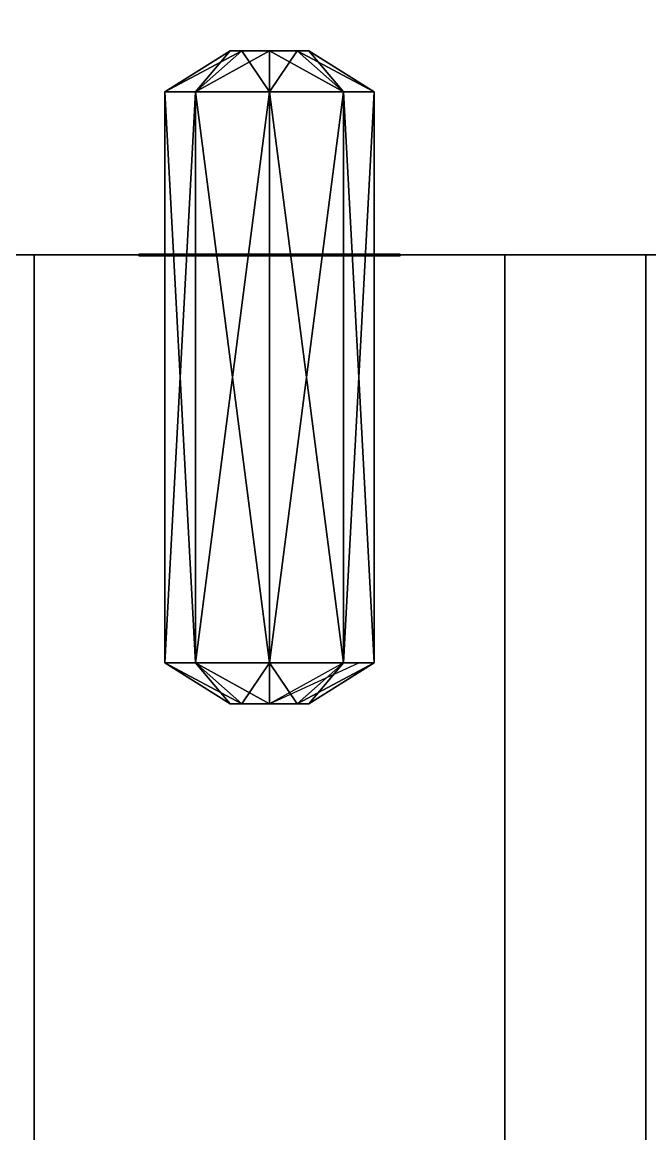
# Model space of a CAD drawing. Extents: x -150 to 2334, y -150 to 2984.
# Drawn here: x 2115.54 to 2139.55, y 724.8 to 767.37 of the extents above; entities that cross this region are included whole.
import ezdxf

# ---------------------------------------------------------------- set-up
doc = ezdxf.new("R2010")
doc.units = 0
for name, color, linetype in [('LAYER0', 7, 'CONTINUOUS'), ('LAYER243', 7, 'CONTINUOUS'), ('LAYER278', 7, 'CONTINUOUS'), ('LAYER304', 7, 'CONTINUOUS'), ('LAYER307', 7, 'CONTINUOUS'), ('LAYER308', 7, 'CONTINUOUS'), ('LAYER309', 7, 'CONTINUOUS'), ('LAYER31', 7, 'CONTINUOUS'), ('LAYER56', 7, 'CONTINUOUS'), ('LAYER6', 7, 'CONTINUOUS')]:
    doc.layers.add(name, color=color, linetype=linetype)

msp = doc.modelspace()

# ---------------------------------------------------------------- linework, layer by layer
at = {"layer": 'LAYER0', "invisible_edges": 1}
for points in [[(2334, 2984, -5), (-150, -150, -5), (-150, 2984, -5), (2334, 2984, -5)], [(-150, -150, -5), (2334, 2984, -5), (2334, -150, -5), (-150, -150, -5)], [(2334, -150), (-150, 2984), (-150, -150), (2334, -150)], [(-150, 2984), (2334, -150), (2334, 2984), (-150, 2984)]]:
    msp.add_3dface(points, dxfattribs=at)
at = {"layer": 'LAYER243', "invisible_edges": 1}
for points in [[(2164, 776.458), (1614, 758.458), (1614, 776.458), (2164, 776.458)], [(1614, 758.458), (2164, 776.458), (2164, 758.458), (1614, 758.458)], [(2164, 758.458, 2350), (1614, 776.458, 2350), (1614, 758.458, 2350), (2164, 758.458, 2350)], [(1614, 776.458, 2350), (2164, 758.458, 2350), (2164, 776.458, 2350), (1614, 776.458, 2350)], [(2164, 758.458, 2350), (1614, 758.458), (2164, 758.458), (2164, 758.458, 2350)], [(1614, 758.458), (2164, 758.458, 2350), (1614, 758.458, 2350), (1614, 758.458)]]:
    msp.add_3dface(points, dxfattribs=at)
at = {"layer": 'LAYER278', "invisible_edges": 1}
for points in [[(2164, 45.78802, 80), (1614, 758.458, 80), (2164, 758.458, 80), (2164, 45.78802, 80)], [(1614, 758.458, 80), (2164, 45.78802, 80), (1614, 45.78802, 80), (1614, 758.458, 80)], [(2164, 758.458, 98), (1614, 758.458, 80), (1614, 758.458, 98), (2164, 758.458, 98)], [(1614, 758.458, 80), (2164, 758.458, 98), (2164, 758.458, 80), (1614, 758.458, 80)], [(1614, 45.78802, 98), (2164, 758.458, 98), (1614, 758.458, 98), (1614, 45.78802, 98)], [(2164, 758.458, 98), (1614, 45.78802, 98), (2164, 45.78802, 98), (2164, 758.458, 98)]]:
    msp.add_3dface(points, dxfattribs=at)
at = {"layer": 'LAYER304', "invisible_edges": 1}
for points in [[(2116, 758.458, 80), (2134, 758.458), (2116, 758.458), (2116, 758.458, 80)], [(2134, 758.458), (2116, 758.458, 80), (2134, 758.458, 80), (2134, 758.458)], [(2116, 45.78802), (2134, 758.458), (2134, 45.78802), (2116, 45.78802)], [(2134, 758.458), (2116, 45.78802), (2116, 758.458), (2134, 758.458)], [(2116, 758.458, 80), (2134, 45.78802, 80), (2134, 758.458, 80), (2116, 758.458, 80)], [(2134, 45.78802, 80), (2116, 758.458, 80), (2116, 45.78802, 80), (2134, 45.78802, 80)], [(2116, 45.78802), (2116, 758.458, 80), (2116, 758.458), (2116, 45.78802)], [(2116, 758.458, 80), (2116, 45.78802), (2116, 45.78802, 80), (2116, 758.458, 80)], [(2134, 45.78802, 80), (2134, 758.458), (2134, 758.458, 80), (2134, 45.78802, 80)], [(2134, 758.458), (2134, 45.78802, 80), (2134, 45.78802), (2134, 758.458)]]:
    msp.add_3dface(points, dxfattribs=at)
at = {"layer": 'LAYER307'}
for points in [[(2121, 764.708, 24), (2123.939, 766.2705, 25.06066), (2123.5, 766.2705, 24), (2121, 764.708, 24)], [(2122.172, 764.708, 26.82843), (2123.939, 766.2705, 25.06066), (2121, 764.708, 24), (2122.172, 764.708, 26.82843)], [(2121, 764.708, 24), (2123.5, 766.2705, 24), (2122.172, 764.708, 21.17157), (2121, 764.708, 24)], [(2121, 764.708, 24), (2122.172, 764.708, 26.82843), (2123.5, 766.2705, 24), (2121, 764.708, 24)], [(2121, 764.708, 24), (2123.5, 766.2705, 24), (2122.172, 764.708, 21.17157), (2121, 764.708, 24)], [(2122.172, 764.708, 26.82843), (2125, 766.2705, 25.5), (2123.939, 766.2705, 25.06066), (2122.172, 764.708, 26.82843)], [(2125, 764.708, 28), (2125, 766.2705, 25.5), (2122.172, 764.708, 26.82843), (2125, 764.708, 28)], [(2122.172, 764.708, 21.17157), (2123.5, 766.2705, 24), (2123.939, 766.2705, 22.93934), (2122.172, 764.708, 21.17157)], [(2122.172, 764.708, 21.17157), (2125, 766.2705, 22.5), (2125, 764.708, 20), (2122.172, 764.708, 21.17157)], [(2123.939, 766.2705, 22.93934), (2125, 766.2705, 22.5), (2122.172, 764.708, 21.17157), (2123.939, 766.2705, 22.93934)], [(2122.172, 764.708, 26.82843), (2123.939, 766.2705, 25.06066), (2123.5, 766.2705, 24), (2122.172, 764.708, 26.82843)], [(2122.172, 764.708, 26.82843), (2125, 764.708, 28), (2123.939, 766.2705, 25.06066), (2122.172, 764.708, 26.82843)], [(2123.5, 766.2705, 24), (2123.939, 766.2705, 22.93934), (2122.172, 764.708, 21.17157), (2123.5, 766.2705, 24)], [(2122.172, 764.708, 21.17157), (2123.939, 766.2705, 22.93934), (2125, 764.708, 20), (2122.172, 764.708, 21.17157)], [(2123.5, 766.2705, 24), (2125, 766.2705, 22.5), (2123.939, 766.2705, 22.93934), (2123.5, 766.2705, 24)], [(2123.939, 766.2705, 25.06066), (2125, 766.2705, 22.5), (2123.5, 766.2705, 24), (2123.939, 766.2705, 25.06066)], [(2123.5, 766.2705, 24), (2123.939, 766.2705, 22.93934), (2123.939, 766.2705, 25.06066), (2123.5, 766.2705, 24)], [(2125, 766.2705, 25.5), (2123.939, 766.2705, 25.06066), (2125, 766.2705, 22.5), (2125, 766.2705, 25.5)], [(2125, 764.708, 28), (2125, 766.2705, 25.5), (2123.939, 766.2705, 25.06066), (2125, 764.708, 28)], [(2123.939, 766.2705, 25.06066), (2125, 766.2705, 25.5), (2125, 766.2705, 22.5), (2123.939, 766.2705, 25.06066)], [(2123.939, 766.2705, 25.06066), (2123.939, 766.2705, 22.93934), (2125, 766.2705, 22.5), (2123.939, 766.2705, 25.06066)], [(2123.939, 766.2705, 22.93934), (2125, 766.2705, 22.5), (2125, 764.708, 20), (2123.939, 766.2705, 22.93934)], [(2125, 764.708, 28), (2126.061, 766.2705, 25.06066), (2125, 766.2705, 25.5), (2125, 764.708, 28)], [(2127.828, 764.708, 26.82843), (2126.061, 766.2705, 25.06066), (2125, 764.708, 28), (2127.828, 764.708, 26.82843)], [(2125, 766.2705, 22.5), (2127.828, 764.708, 21.17157), (2125, 764.708, 20), (2125, 766.2705, 22.5)], [(2126.061, 766.2705, 22.93934), (2127.828, 764.708, 21.17157), (2125, 766.2705, 22.5), (2126.061, 766.2705, 22.93934)], [(2126.061, 766.2705, 25.06066), (2125, 766.2705, 25.5), (2126.061, 766.2705, 22.93934), (2126.061, 766.2705, 25.06066)], [(2126.061, 766.2705, 22.93934), (2125, 766.2705, 25.5), (2125, 766.2705, 22.5), (2126.061, 766.2705, 22.93934)], [(2127.828, 764.708, 26.82843), (2126.061, 766.2705, 25.06066), (2125, 766.2705, 25.5), (2127.828, 764.708, 26.82843)], [(2125, 764.708, 28), (2127.828, 764.708, 26.82843), (2125, 766.2705, 25.5), (2125, 764.708, 28)], [(2125, 766.2705, 25.5), (2126.061, 766.2705, 25.06066), (2126.061, 766.2705, 22.93934), (2125, 766.2705, 25.5)], [(2125, 766.2705, 25.5), (2126.061, 766.2705, 22.93934), (2125, 766.2705, 22.5), (2125, 766.2705, 25.5)], [(2126.061, 766.2705, 22.93934), (2127.828, 764.708, 21.17157), (2125, 764.708, 20), (2126.061, 766.2705, 22.93934)], [(2125, 766.2705, 22.5), (2126.061, 766.2705, 22.93934), (2125, 764.708, 20), (2125, 766.2705, 22.5)], [(2127.828, 764.708, 26.82843), (2126.061, 766.2705, 25.06066), (2126.5, 766.2705, 24), (2127.828, 764.708, 26.82843)], [(2126.5, 766.2705, 24), (2127.828, 764.708, 21.17157), (2126.061, 766.2705, 22.93934), (2126.5, 766.2705, 24)], [(2126.5, 766.2705, 24), (2126.061, 766.2705, 25.06066), (2126.061, 766.2705, 22.93934), (2126.5, 766.2705, 24)], [(2126.061, 766.2705, 25.06066), (2127.828, 764.708, 26.82843), (2126.5, 766.2705, 24), (2126.061, 766.2705, 25.06066)], [(2129, 764.708, 24), (2127.828, 764.708, 21.17157), (2126.061, 766.2705, 22.93934), (2129, 764.708, 24)], [(2126.5, 766.2705, 24), (2129, 764.708, 24), (2126.061, 766.2705, 22.93934), (2126.5, 766.2705, 24)], [(2126.061, 766.2705, 25.06066), (2126.5, 766.2705, 24), (2126.061, 766.2705, 22.93934), (2126.061, 766.2705, 25.06066)], [(2129, 764.708, 24), (2127.828, 764.708, 26.82843), (2126.5, 766.2705, 24), (2129, 764.708, 24)], [(2129, 764.708, 24), (2127.828, 764.708, 21.17157), (2126.5, 766.2705, 24), (2129, 764.708, 24)], [(2127.828, 764.708, 26.82843), (2129, 764.708, 24), (2126.5, 766.2705, 24), (2127.828, 764.708, 26.82843)], [(2121, 742.833, 24), (2122.172, 764.708, 26.82843), (2121, 764.708, 24), (2121, 742.833, 24)], [(2122.172, 742.833, 26.82843), (2122.172, 764.708, 26.82843), (2121, 742.833, 24), (2122.172, 742.833, 26.82843)], [(2122.172, 742.833, 21.17157), (2121, 764.708, 24), (2122.172, 764.708, 21.17157), (2122.172, 742.833, 21.17157)], [(2121, 742.833, 24), (2121, 764.708, 24), (2122.172, 742.833, 21.17157), (2121, 742.833, 24)], [(2122.172, 742.833, 26.82843), (2121, 764.708, 24), (2122.172, 764.708, 26.82843), (2122.172, 742.833, 26.82843)], [(2121, 742.833, 24), (2122.172, 742.833, 26.82843), (2121, 764.708, 24), (2121, 742.833, 24)], [(2121, 742.833, 24), (2121, 764.708, 24), (2122.172, 764.708, 21.17157), (2121, 742.833, 24)], [(2122.172, 742.833, 21.17157), (2122.172, 764.708, 21.17157), (2121, 742.833, 24), (2122.172, 742.833, 21.17157)], [(2122.172, 742.833, 26.82843), (2121, 764.708, 24), (2122.172, 764.708, 26.82843), (2122.172, 742.833, 26.82843)], [(2121, 742.833, 24), (2122.172, 742.833, 26.82843), (2121, 764.708, 24), (2121, 742.833, 24)], [(2121, 742.833, 24), (2121, 764.708, 24), (2122.172, 764.708, 21.17157), (2121, 742.833, 24)], [(2122.172, 742.833, 21.17157), (2122.172, 764.708, 21.17157), (2121, 742.833, 24), (2122.172, 742.833, 21.17157)], [(2122.172, 742.833, 26.82843), (2125, 764.708, 28), (2122.172, 764.708, 26.82843), (2122.172, 742.833, 26.82843)], [(2125, 742.833, 28), (2125, 764.708, 28), (2122.172, 742.833, 26.82843), (2125, 742.833, 28)], [(2122.172, 764.708, 21.17157), (2125, 742.833, 20), (2122.172, 742.833, 21.17157), (2122.172, 764.708, 21.17157)], [(2125, 764.708, 20), (2125, 742.833, 20), (2122.172, 764.708, 21.17157), (2125, 764.708, 20)], [(2125, 742.833, 28), (2125, 764.708, 28), (2122.172, 764.708, 26.82843), (2125, 742.833, 28)], [(2122.172, 742.833, 26.82843), (2122.172, 764.708, 26.82843), (2125, 742.833, 28), (2122.172, 742.833, 26.82843)], [(2125, 742.833, 28), (2125, 764.708, 28), (2122.172, 764.708, 26.82843), (2125, 742.833, 28)], [(2122.172, 742.833, 26.82843), (2122.172, 764.708, 26.82843), (2125, 742.833, 28), (2122.172, 742.833, 26.82843)], [(2125, 764.708, 20), (2125, 742.833, 20), (2122.172, 742.833, 21.17157), (2125, 764.708, 20)], [(2122.172, 764.708, 21.17157), (2122.172, 742.833, 21.17157), (2125, 764.708, 20), (2122.172, 764.708, 21.17157)], [(2125, 742.833, 28), (2125, 764.708, 28), (2127.828, 764.708, 26.82843), (2125, 742.833, 28)], [(2127.828, 742.833, 26.82843), (2125, 742.833, 28), (2127.828, 764.708, 26.82843), (2127.828, 742.833, 26.82843)], [(2125, 764.708, 20), (2127.828, 742.833, 21.17157), (2125, 742.833, 20), (2125, 764.708, 20)], [(2127.828, 764.708, 21.17157), (2127.828, 742.833, 21.17157), (2125, 764.708, 20), (2127.828, 764.708, 21.17157)], [(2125, 742.833, 28), (2127.828, 742.833, 26.82843), (2127.828, 764.708, 26.82843), (2125, 742.833, 28)], [(2125, 764.708, 28), (2125, 742.833, 28), (2127.828, 764.708, 26.82843), (2125, 764.708, 28)], [(2127.828, 742.833, 26.82843), (2125, 764.708, 28), (2127.828, 764.708, 26.82843), (2127.828, 742.833, 26.82843)], [(2125, 742.833, 28), (2127.828, 742.833, 26.82843), (2125, 764.708, 28), (2125, 742.833, 28)], [(2127.828, 764.708, 21.17157), (2125, 742.833, 20), (2127.828, 742.833, 21.17157), (2127.828, 764.708, 21.17157)], [(2125, 764.708, 20), (2127.828, 764.708, 21.17157), (2125, 742.833, 20), (2125, 764.708, 20)], [(2127.828, 742.833, 26.82843), (2129, 764.708, 24), (2127.828, 764.708, 26.82843), (2127.828, 742.833, 26.82843)], [(2129, 742.833, 24), (2129, 764.708, 24), (2127.828, 742.833, 26.82843), (2129, 742.833, 24)], [(2127.828, 764.708, 21.17157), (2129, 742.833, 24), (2127.828, 742.833, 21.17157), (2127.828, 764.708, 21.17157)], [(2129, 764.708, 24), (2129, 742.833, 24), (2127.828, 764.708, 21.17157), (2129, 764.708, 24)], [(2129, 742.833, 24), (2129, 764.708, 24), (2127.828, 764.708, 26.82843), (2129, 742.833, 24)], [(2127.828, 742.833, 26.82843), (2127.828, 764.708, 26.82843), (2129, 742.833, 24), (2127.828, 742.833, 26.82843)], [(2129, 742.833, 24), (2129, 764.708, 24), (2127.828, 764.708, 26.82843), (2129, 742.833, 24)], [(2127.828, 742.833, 26.82843), (2127.828, 764.708, 26.82843), (2129, 742.833, 24), (2127.828, 742.833, 26.82843)], [(2129, 764.708, 24), (2129, 742.833, 24), (2127.828, 742.833, 21.17157), (2129, 764.708, 24)], [(2127.828, 764.708, 21.17157), (2127.828, 742.833, 21.17157), (2129, 764.708, 24), (2127.828, 764.708, 21.17157)], [(2120, 758.4893, 29), (2130, 758.4893, 19), (2120, 758.4893, 19), (2120, 758.4893, 29)], [(2130, 758.4893, 29), (2130, 758.4893, 19), (2120, 758.4893, 29), (2130, 758.4893, 29)], [(2130, 758.4268, 29), (2120, 758.4893, 29), (2120, 758.4268, 29), (2130, 758.4268, 29)], [(2130, 758.4893, 29), (2120, 758.4893, 29), (2130, 758.4268, 29), (2130, 758.4893, 29)], [(2120, 758.4268, 29), (2120, 758.4893, 19), (2120, 758.4268, 19), (2120, 758.4268, 29)], [(2120, 758.4893, 29), (2120, 758.4893, 19), (2120, 758.4268, 29), (2120, 758.4893, 29)], [(2120, 758.4268, 19), (2130, 758.4268, 29), (2120, 758.4268, 29), (2120, 758.4268, 19)], [(2130, 758.4268, 19), (2130, 758.4268, 29), (2120, 758.4268, 19), (2130, 758.4268, 19)], [(2130, 758.4268, 19), (2130, 758.4893, 29), (2130, 758.4268, 29), (2130, 758.4268, 19)], [(2130, 758.4893, 19), (2130, 758.4893, 29), (2130, 758.4268, 19), (2130, 758.4893, 19)], [(2121, 742.833, 24), (2122.172, 742.833, 21.17157), (2123.5, 741.2705, 24), (2121, 742.833, 24)], [(2123.939, 741.2705, 25.06066), (2121, 742.833, 24), (2123.5, 741.2705, 24), (2123.939, 741.2705, 25.06066)], [(2122.172, 742.833, 26.82843), (2121, 742.833, 24), (2123.939, 741.2705, 25.06066), (2122.172, 742.833, 26.82843)], [(2123.939, 741.2705, 22.93934), (2123.5, 741.2705, 24), (2121, 742.833, 24), (2123.939, 741.2705, 22.93934)], [(2122.172, 742.833, 21.17157), (2123.939, 741.2705, 22.93934), (2121, 742.833, 24), (2122.172, 742.833, 21.17157)], [(2121, 742.833, 24), (2123.5, 741.2705, 24), (2122.172, 742.833, 26.82843), (2121, 742.833, 24)], [(2123.5, 741.2705, 24), (2122.172, 742.833, 21.17157), (2123.939, 741.2705, 22.93934), (2123.5, 741.2705, 24)], [(2122.172, 742.833, 21.17157), (2125, 741.2705, 22.5), (2123.939, 741.2705, 22.93934), (2122.172, 742.833, 21.17157)], [(2125, 742.833, 20), (2125, 741.2705, 22.5), (2122.172, 742.833, 21.17157), (2125, 742.833, 20)], [(2122.172, 742.833, 26.82843), (2123.939, 741.2705, 25.06066), (2125, 742.833, 28), (2122.172, 742.833, 26.82843)], [(2123.5, 741.2705, 24), (2123.939, 741.2705, 25.06066), (2122.172, 742.833, 26.82843), (2123.5, 741.2705, 24)], [(2125, 741.2705, 25.5), (2125, 742.833, 28), (2122.172, 742.833, 26.82843), (2125, 741.2705, 25.5)], [(2123.939, 741.2705, 25.06066), (2125, 741.2705, 25.5), (2122.172, 742.833, 26.82843), (2123.939, 741.2705, 25.06066)], [(2122.172, 742.833, 21.17157), (2125, 742.833, 20), (2123.939, 741.2705, 22.93934), (2122.172, 742.833, 21.17157)], [(2125, 742.833, 28), (2123.939, 741.2705, 25.06066), (2125, 741.2705, 25.5), (2125, 742.833, 28)], [(2125, 742.833, 20), (2125, 741.2705, 22.5), (2123.939, 741.2705, 22.93934), (2125, 742.833, 20)], [(2126.061, 741.2705, 25.06066), (2125, 741.2705, 25.5), (2125, 742.833, 28), (2126.061, 741.2705, 25.06066)], [(2127.828, 742.833, 26.82843), (2126.061, 741.2705, 25.06066), (2125, 742.833, 28), (2127.828, 742.833, 26.82843)], [(2125, 742.833, 20), (2126.061, 741.2705, 22.93934), (2125, 741.2705, 22.5), (2125, 742.833, 20)], [(2127.828, 742.833, 21.17157), (2126.061, 741.2705, 22.93934), (2125, 742.833, 20), (2127.828, 742.833, 21.17157)], [(2126.061, 741.2705, 25.06066), (2127.828, 742.833, 26.82843), (2125, 742.833, 28), (2126.061, 741.2705, 25.06066)], [(2125, 741.2705, 25.5), (2126.061, 741.2705, 25.06066), (2125, 742.833, 28), (2125, 741.2705, 25.5)], [(2127.828, 742.833, 21.17157), (2125, 741.2705, 22.5), (2128.414, 742.833, 25.41421), (2127.828, 742.833, 21.17157)], [(2125, 742.833, 20), (2127.828, 742.833, 21.17157), (2125, 741.2705, 22.5), (2125, 742.833, 20)], [(2126.061, 741.2705, 25.06066), (2129, 742.833, 24), (2127.828, 742.833, 26.82843), (2126.061, 741.2705, 25.06066)], [(2126.5, 741.2705, 24), (2129, 742.833, 24), (2126.061, 741.2705, 25.06066), (2126.5, 741.2705, 24)], [(2126.061, 741.2705, 22.93934), (2126.5, 741.2705, 24), (2129, 742.833, 24), (2126.061, 741.2705, 22.93934)], [(2127.828, 742.833, 21.17157), (2126.061, 741.2705, 22.93934), (2129, 742.833, 24), (2127.828, 742.833, 21.17157)], [(2126.061, 741.2705, 25.06066), (2126.5, 741.2705, 24), (2127.828, 742.833, 26.82843), (2126.061, 741.2705, 25.06066)], [(2126.061, 741.2705, 22.93934), (2127.828, 742.833, 21.17157), (2129, 742.833, 24), (2126.061, 741.2705, 22.93934)], [(2126.5, 741.2705, 24), (2126.061, 741.2705, 22.93934), (2129, 742.833, 24), (2126.5, 741.2705, 24)], [(2126.5, 741.2705, 24), (2129, 742.833, 24), (2127.828, 742.833, 26.82843), (2126.5, 741.2705, 24)], [(2123.5, 741.2705, 24), (2123.939, 741.2705, 25.06066), (2125, 741.2705, 25.5), (2123.5, 741.2705, 24)], [(2123.939, 741.2705, 22.93934), (2123.5, 741.2705, 24), (2125, 741.2705, 25.5), (2123.939, 741.2705, 22.93934)], [(2123.5, 741.2705, 24), (2123.939, 741.2705, 22.93934), (2125, 741.2705, 25.5), (2123.5, 741.2705, 24)], [(2123.939, 741.2705, 25.06066), (2123.5, 741.2705, 24), (2125, 741.2705, 25.5), (2123.939, 741.2705, 25.06066)], [(2123.939, 741.2705, 22.93934), (2126.061, 741.2705, 25.06066), (2125, 741.2705, 25.5), (2123.939, 741.2705, 22.93934)], [(2125, 741.2705, 22.5), (2126.061, 741.2705, 25.06066), (2123.939, 741.2705, 22.93934), (2125, 741.2705, 22.5)], [(2123.939, 741.2705, 22.93934), (2125, 741.2705, 25.5), (2125, 741.2705, 22.5), (2123.939, 741.2705, 22.93934)], [(2126.061, 741.2705, 22.93934), (2125, 741.2705, 22.5), (2126.061, 741.2705, 25.06066), (2126.061, 741.2705, 22.93934)], [(2125, 741.2705, 22.5), (2126.061, 741.2705, 22.93934), (2126.061, 741.2705, 25.06066), (2125, 741.2705, 22.5)], [(2125, 741.2705, 22.5), (2125, 741.2705, 25.5), (2126.061, 741.2705, 25.06066), (2125, 741.2705, 22.5)], [(2126.5, 741.2705, 24), (2126.061, 741.2705, 22.93934), (2126.061, 741.2705, 25.06066), (2126.5, 741.2705, 24)], [(2126.061, 741.2705, 22.93934), (2126.5, 741.2705, 24), (2126.061, 741.2705, 25.06066), (2126.061, 741.2705, 22.93934)]]:
    msp.add_3dface(points, dxfattribs=at)
at = {"layer": 'LAYER308'}
for points in [[(2121, 764.708, 56), (2123.939, 766.2705, 57.06066), (2123.5, 766.2705, 56), (2121, 764.708, 56)], [(2122.172, 764.708, 58.82843), (2123.939, 766.2705, 57.06066), (2121, 764.708, 56), (2122.172, 764.708, 58.82843)], [(2121, 764.708, 56), (2123.5, 766.2705, 56), (2122.172, 764.708, 53.17157), (2121, 764.708, 56)], [(2121, 764.708, 56), (2122.172, 764.708, 58.82843), (2123.5, 766.2705, 56), (2121, 764.708, 56)], [(2121, 764.708, 56), (2123.5, 766.2705, 56), (2122.172, 764.708, 53.17157), (2121, 764.708, 56)], [(2122.172, 764.708, 58.82843), (2125, 766.2705, 57.5), (2123.939, 766.2705, 57.06066), (2122.172, 764.708, 58.82843)], [(2125, 764.708, 60), (2125, 766.2705, 57.5), (2122.172, 764.708, 58.82843), (2125, 764.708, 60)], [(2122.172, 764.708, 53.17157), (2123.5, 766.2705, 56), (2123.939, 766.2705, 54.93934), (2122.172, 764.708, 53.17157)], [(2122.172, 764.708, 53.17157), (2125, 766.2705, 54.5), (2125, 764.708, 52), (2122.172, 764.708, 53.17157)], [(2123.939, 766.2705, 54.93934), (2125, 766.2705, 54.5), (2122.172, 764.708, 53.17157), (2123.939, 766.2705, 54.93934)], [(2122.172, 764.708, 58.82843), (2123.939, 766.2705, 57.06066), (2123.5, 766.2705, 56), (2122.172, 764.708, 58.82843)], [(2122.172, 764.708, 58.82843), (2125, 764.708, 60), (2123.939, 766.2705, 57.06066), (2122.172, 764.708, 58.82843)], [(2123.5, 766.2705, 56), (2123.939, 766.2705, 54.93934), (2122.172, 764.708, 53.17157), (2123.5, 766.2705, 56)], [(2122.172, 764.708, 53.17157), (2123.939, 766.2705, 54.93934), (2125, 764.708, 52), (2122.172, 764.708, 53.17157)], [(2123.5, 766.2705, 56), (2125, 766.2705, 54.5), (2123.939, 766.2705, 54.93934), (2123.5, 766.2705, 56)], [(2123.939, 766.2705, 57.06066), (2125, 766.2705, 54.5), (2123.5, 766.2705, 56), (2123.939, 766.2705, 57.06066)], [(2123.5, 766.2705, 56), (2123.939, 766.2705, 54.93934), (2123.939, 766.2705, 57.06066), (2123.5, 766.2705, 56)], [(2125, 766.2705, 57.5), (2123.939, 766.2705, 57.06066), (2125, 766.2705, 54.5), (2125, 766.2705, 57.5)], [(2125, 764.708, 60), (2125, 766.2705, 57.5), (2123.939, 766.2705, 57.06066), (2125, 764.708, 60)], [(2123.939, 766.2705, 57.06066), (2125, 766.2705, 57.5), (2125, 766.2705, 54.5), (2123.939, 766.2705, 57.06066)], [(2123.939, 766.2705, 57.06066), (2123.939, 766.2705, 54.93934), (2125, 766.2705, 54.5), (2123.939, 766.2705, 57.06066)], [(2123.939, 766.2705, 54.93934), (2125, 766.2705, 54.5), (2125, 764.708, 52), (2123.939, 766.2705, 54.93934)], [(2125, 764.708, 60), (2126.061, 766.2705, 57.06066), (2125, 766.2705, 57.5), (2125, 764.708, 60)], [(2127.828, 764.708, 58.82843), (2126.061, 766.2705, 57.06066), (2125, 764.708, 60), (2127.828, 764.708, 58.82843)], [(2125, 766.2705, 54.5), (2127.828, 764.708, 53.17157), (2125, 764.708, 52), (2125, 766.2705, 54.5)], [(2126.061, 766.2705, 54.93934), (2127.828, 764.708, 53.17157), (2125, 766.2705, 54.5), (2126.061, 766.2705, 54.93934)], [(2126.061, 766.2705, 57.06066), (2125, 766.2705, 57.5), (2126.061, 766.2705, 54.93934), (2126.061, 766.2705, 57.06066)], [(2126.061, 766.2705, 54.93934), (2125, 766.2705, 57.5), (2125, 766.2705, 54.5), (2126.061, 766.2705, 54.93934)], [(2127.828, 764.708, 58.82843), (2126.061, 766.2705, 57.06066), (2125, 766.2705, 57.5), (2127.828, 764.708, 58.82843)], [(2125, 764.708, 60), (2127.828, 764.708, 58.82843), (2125, 766.2705, 57.5), (2125, 764.708, 60)], [(2125, 766.2705, 57.5), (2126.061, 766.2705, 57.06066), (2126.061, 766.2705, 54.93934), (2125, 766.2705, 57.5)], [(2125, 766.2705, 57.5), (2126.061, 766.2705, 54.93934), (2125, 766.2705, 54.5), (2125, 766.2705, 57.5)], [(2126.061, 766.2705, 54.93934), (2127.828, 764.708, 53.17157), (2125, 764.708, 52), (2126.061, 766.2705, 54.93934)], [(2125, 766.2705, 54.5), (2126.061, 766.2705, 54.93934), (2125, 764.708, 52), (2125, 766.2705, 54.5)], [(2127.828, 764.708, 58.82843), (2126.061, 766.2705, 57.06066), (2126.5, 766.2705, 56), (2127.828, 764.708, 58.82843)], [(2126.5, 766.2705, 56), (2127.828, 764.708, 53.17157), (2126.061, 766.2705, 54.93934), (2126.5, 766.2705, 56)], [(2126.5, 766.2705, 56), (2126.061, 766.2705, 57.06066), (2126.061, 766.2705, 54.93934), (2126.5, 766.2705, 56)], [(2126.061, 766.2705, 57.06066), (2127.828, 764.708, 58.82843), (2126.5, 766.2705, 56), (2126.061, 766.2705, 57.06066)], [(2129, 764.708, 56), (2127.828, 764.708, 53.17157), (2126.061, 766.2705, 54.93934), (2129, 764.708, 56)], [(2126.5, 766.2705, 56), (2129, 764.708, 56), (2126.061, 766.2705, 54.93934), (2126.5, 766.2705, 56)], [(2126.061, 766.2705, 57.06066), (2126.5, 766.2705, 56), (2126.061, 766.2705, 54.93934), (2126.061, 766.2705, 57.06066)], [(2129, 764.708, 56), (2127.828, 764.708, 58.82843), (2126.5, 766.2705, 56), (2129, 764.708, 56)], [(2129, 764.708, 56), (2127.828, 764.708, 53.17157), (2126.5, 766.2705, 56), (2129, 764.708, 56)], [(2127.828, 764.708, 58.82843), (2129, 764.708, 56), (2126.5, 766.2705, 56), (2127.828, 764.708, 58.82843)], [(2121, 742.833, 56), (2122.172, 764.708, 58.82843), (2121, 764.708, 56), (2121, 742.833, 56)], [(2122.172, 742.833, 58.82843), (2122.172, 764.708, 58.82843), (2121, 742.833, 56), (2122.172, 742.833, 58.82843)], [(2122.172, 742.833, 53.17157), (2121, 764.708, 56), (2122.172, 764.708, 53.17157), (2122.172, 742.833, 53.17157)], [(2121, 742.833, 56), (2121, 764.708, 56), (2122.172, 742.833, 53.17157), (2121, 742.833, 56)], [(2122.172, 742.833, 58.82843), (2121, 764.708, 56), (2122.172, 764.708, 58.82843), (2122.172, 742.833, 58.82843)], [(2121, 742.833, 56), (2122.172, 742.833, 58.82843), (2121, 764.708, 56), (2121, 742.833, 56)], [(2121, 742.833, 56), (2121, 764.708, 56), (2122.172, 764.708, 53.17157), (2121, 742.833, 56)], [(2122.172, 742.833, 53.17157), (2122.172, 764.708, 53.17157), (2121, 742.833, 56), (2122.172, 742.833, 53.17157)], [(2122.172, 742.833, 58.82843), (2121, 764.708, 56), (2122.172, 764.708, 58.82843), (2122.172, 742.833, 58.82843)], [(2121, 742.833, 56), (2122.172, 742.833, 58.82843), (2121, 764.708, 56), (2121, 742.833, 56)], [(2121, 742.833, 56), (2121, 764.708, 56), (2122.172, 764.708, 53.17157), (2121, 742.833, 56)], [(2122.172, 742.833, 53.17157), (2122.172, 764.708, 53.17157), (2121, 742.833, 56), (2122.172, 742.833, 53.17157)], [(2122.172, 742.833, 58.82843), (2125, 764.708, 60), (2122.172, 764.708, 58.82843), (2122.172, 742.833, 58.82843)], [(2125, 742.833, 60), (2125, 764.708, 60), (2122.172, 742.833, 58.82843), (2125, 742.833, 60)], [(2122.172, 764.708, 53.17157), (2125, 742.833, 52), (2122.172, 742.833, 53.17157), (2122.172, 764.708, 53.17157)], [(2125, 764.708, 52), (2125, 742.833, 52), (2122.172, 764.708, 53.17157), (2125, 764.708, 52)], [(2125, 742.833, 60), (2125, 764.708, 60), (2122.172, 764.708, 58.82843), (2125, 742.833, 60)], [(2122.172, 742.833, 58.82843), (2122.172, 764.708, 58.82843), (2125, 742.833, 60), (2122.172, 742.833, 58.82843)], [(2125, 742.833, 60), (2125, 764.708, 60), (2122.172, 764.708, 58.82843), (2125, 742.833, 60)], [(2122.172, 742.833, 58.82843), (2122.172, 764.708, 58.82843), (2125, 742.833, 60), (2122.172, 742.833, 58.82843)], [(2125, 764.708, 52), (2125, 742.833, 52), (2122.172, 742.833, 53.17157), (2125, 764.708, 52)], [(2122.172, 764.708, 53.17157), (2122.172, 742.833, 53.17157), (2125, 764.708, 52), (2122.172, 764.708, 53.17157)], [(2125, 742.833, 60), (2125, 764.708, 60), (2127.828, 764.708, 58.82843), (2125, 742.833, 60)], [(2127.828, 742.833, 58.82843), (2125, 742.833, 60), (2127.828, 764.708, 58.82843), (2127.828, 742.833, 58.82843)], [(2125, 764.708, 52), (2127.828, 742.833, 53.17157), (2125, 742.833, 52), (2125, 764.708, 52)], [(2127.828, 764.708, 53.17157), (2127.828, 742.833, 53.17157), (2125, 764.708, 52), (2127.828, 764.708, 53.17157)], [(2125, 742.833, 60), (2127.828, 742.833, 58.82843), (2127.828, 764.708, 58.82843), (2125, 742.833, 60)], [(2125, 764.708, 60), (2125, 742.833, 60), (2127.828, 764.708, 58.82843), (2125, 764.708, 60)], [(2127.828, 742.833, 58.82843), (2125, 764.708, 60), (2127.828, 764.708, 58.82843), (2127.828, 742.833, 58.82843)], [(2125, 742.833, 60), (2127.828, 742.833, 58.82843), (2125, 764.708, 60), (2125, 742.833, 60)], [(2127.828, 764.708, 53.17157), (2125, 742.833, 52), (2127.828, 742.833, 53.17157), (2127.828, 764.708, 53.17157)], [(2125, 764.708, 52), (2127.828, 764.708, 53.17157), (2125, 742.833, 52), (2125, 764.708, 52)], [(2127.828, 742.833, 58.82843), (2129, 764.708, 56), (2127.828, 764.708, 58.82843), (2127.828, 742.833, 58.82843)], [(2129, 742.833, 56), (2129, 764.708, 56), (2127.828, 742.833, 58.82843), (2129, 742.833, 56)], [(2127.828, 764.708, 53.17157), (2129, 742.833, 56), (2127.828, 742.833, 53.17157), (2127.828, 764.708, 53.17157)], [(2129, 764.708, 56), (2129, 742.833, 56), (2127.828, 764.708, 53.17157), (2129, 764.708, 56)], [(2129, 742.833, 56), (2129, 764.708, 56), (2127.828, 764.708, 58.82843), (2129, 742.833, 56)], [(2127.828, 742.833, 58.82843), (2127.828, 764.708, 58.82843), (2129, 742.833, 56), (2127.828, 742.833, 58.82843)], [(2129, 742.833, 56), (2129, 764.708, 56), (2127.828, 764.708, 58.82843), (2129, 742.833, 56)], [(2127.828, 742.833, 58.82843), (2127.828, 764.708, 58.82843), (2129, 742.833, 56), (2127.828, 742.833, 58.82843)], [(2129, 764.708, 56), (2129, 742.833, 56), (2127.828, 742.833, 53.17157), (2129, 764.708, 56)], [(2127.828, 764.708, 53.17157), (2127.828, 742.833, 53.17157), (2129, 764.708, 56), (2127.828, 764.708, 53.17157)], [(2120, 758.4893, 61), (2130, 758.4893, 51), (2120, 758.4893, 51), (2120, 758.4893, 61)], [(2130, 758.4893, 61), (2130, 758.4893, 51), (2120, 758.4893, 61), (2130, 758.4893, 61)], [(2130, 758.4268, 61), (2120, 758.4893, 61), (2120, 758.4268, 61), (2130, 758.4268, 61)], [(2130, 758.4893, 61), (2120, 758.4893, 61), (2130, 758.4268, 61), (2130, 758.4893, 61)], [(2120, 758.4268, 61), (2120, 758.4893, 51), (2120, 758.4268, 51), (2120, 758.4268, 61)], [(2120, 758.4893, 61), (2120, 758.4893, 51), (2120, 758.4268, 61), (2120, 758.4893, 61)], [(2120, 758.4268, 51), (2130, 758.4268, 61), (2120, 758.4268, 61), (2120, 758.4268, 51)], [(2130, 758.4268, 51), (2130, 758.4268, 61), (2120, 758.4268, 51), (2130, 758.4268, 51)], [(2130, 758.4268, 51), (2130, 758.4893, 61), (2130, 758.4268, 61), (2130, 758.4268, 51)], [(2130, 758.4893, 51), (2130, 758.4893, 61), (2130, 758.4268, 51), (2130, 758.4893, 51)], [(2121, 742.833, 56), (2122.172, 742.833, 53.17157), (2123.5, 741.2705, 56), (2121, 742.833, 56)], [(2123.939, 741.2705, 57.06066), (2121, 742.833, 56), (2123.5, 741.2705, 56), (2123.939, 741.2705, 57.06066)], [(2122.172, 742.833, 58.82843), (2121, 742.833, 56), (2123.939, 741.2705, 57.06066), (2122.172, 742.833, 58.82843)], [(2123.939, 741.2705, 54.93934), (2123.5, 741.2705, 56), (2121, 742.833, 56), (2123.939, 741.2705, 54.93934)], [(2122.172, 742.833, 53.17157), (2123.939, 741.2705, 54.93934), (2121, 742.833, 56), (2122.172, 742.833, 53.17157)], [(2121, 742.833, 56), (2123.5, 741.2705, 56), (2122.172, 742.833, 58.82843), (2121, 742.833, 56)], [(2123.5, 741.2705, 56), (2122.172, 742.833, 53.17157), (2123.939, 741.2705, 54.93934), (2123.5, 741.2705, 56)], [(2122.172, 742.833, 53.17157), (2125, 741.2705, 54.5), (2123.939, 741.2705, 54.93934), (2122.172, 742.833, 53.17157)], [(2125, 742.833, 52), (2125, 741.2705, 54.5), (2122.172, 742.833, 53.17157), (2125, 742.833, 52)], [(2122.172, 742.833, 58.82843), (2123.939, 741.2705, 57.06066), (2125, 742.833, 60), (2122.172, 742.833, 58.82843)], [(2123.5, 741.2705, 56), (2123.939, 741.2705, 57.06066), (2122.172, 742.833, 58.82843), (2123.5, 741.2705, 56)], [(2125, 741.2705, 57.5), (2125, 742.833, 60), (2122.172, 742.833, 58.82843), (2125, 741.2705, 57.5)], [(2123.939, 741.2705, 57.06066), (2125, 741.2705, 57.5), (2122.172, 742.833, 58.82843), (2123.939, 741.2705, 57.06066)], [(2122.172, 742.833, 53.17157), (2125, 742.833, 52), (2123.939, 741.2705, 54.93934), (2122.172, 742.833, 53.17157)], [(2125, 742.833, 60), (2123.939, 741.2705, 57.06066), (2125, 741.2705, 57.5), (2125, 742.833, 60)], [(2125, 742.833, 52), (2125, 741.2705, 54.5), (2123.939, 741.2705, 54.93934), (2125, 742.833, 52)], [(2126.061, 741.2705, 57.06066), (2125, 741.2705, 57.5), (2125, 742.833, 60), (2126.061, 741.2705, 57.06066)], [(2127.828, 742.833, 58.82843), (2126.061, 741.2705, 57.06066), (2125, 742.833, 60), (2127.828, 742.833, 58.82843)], [(2125, 742.833, 52), (2126.061, 741.2705, 54.93934), (2125, 741.2705, 54.5), (2125, 742.833, 52)], [(2127.828, 742.833, 53.17157), (2126.061, 741.2705, 54.93934), (2125, 742.833, 52), (2127.828, 742.833, 53.17157)], [(2126.061, 741.2705, 57.06066), (2127.828, 742.833, 58.82843), (2125, 742.833, 60), (2126.061, 741.2705, 57.06066)], [(2125, 741.2705, 57.5), (2126.061, 741.2705, 57.06066), (2125, 742.833, 60), (2125, 741.2705, 57.5)], [(2127.828, 742.833, 53.17157), (2125, 741.2705, 54.5), (2128.414, 742.833, 57.41422), (2127.828, 742.833, 53.17157)], [(2125, 742.833, 52), (2127.828, 742.833, 53.17157), (2125, 741.2705, 54.5), (2125, 742.833, 52)], [(2126.061, 741.2705, 57.06066), (2129, 742.833, 56), (2127.828, 742.833, 58.82843), (2126.061, 741.2705, 57.06066)], [(2126.5, 741.2705, 56), (2129, 742.833, 56), (2126.061, 741.2705, 57.06066), (2126.5, 741.2705, 56)], [(2126.061, 741.2705, 54.93934), (2126.5, 741.2705, 56), (2129, 742.833, 56), (2126.061, 741.2705, 54.93934)], [(2127.828, 742.833, 53.17157), (2126.061, 741.2705, 54.93934), (2129, 742.833, 56), (2127.828, 742.833, 53.17157)], [(2126.061, 741.2705, 57.06066), (2126.5, 741.2705, 56), (2127.828, 742.833, 58.82843), (2126.061, 741.2705, 57.06066)], [(2126.061, 741.2705, 54.93934), (2127.828, 742.833, 53.17157), (2129, 742.833, 56), (2126.061, 741.2705, 54.93934)], [(2126.5, 741.2705, 56), (2126.061, 741.2705, 54.93934), (2129, 742.833, 56), (2126.5, 741.2705, 56)], [(2126.5, 741.2705, 56), (2129, 742.833, 56), (2127.828, 742.833, 58.82843), (2126.5, 741.2705, 56)], [(2123.5, 741.2705, 56), (2123.939, 741.2705, 57.06066), (2125, 741.2705, 57.5), (2123.5, 741.2705, 56)], [(2123.939, 741.2705, 54.93934), (2123.5, 741.2705, 56), (2125, 741.2705, 57.5), (2123.939, 741.2705, 54.93934)], [(2123.5, 741.2705, 56), (2123.939, 741.2705, 54.93934), (2125, 741.2705, 57.5), (2123.5, 741.2705, 56)], [(2123.939, 741.2705, 57.06066), (2123.5, 741.2705, 56), (2125, 741.2705, 57.5), (2123.939, 741.2705, 57.06066)], [(2123.939, 741.2705, 54.93934), (2126.061, 741.2705, 57.06066), (2125, 741.2705, 57.5), (2123.939, 741.2705, 54.93934)], [(2125, 741.2705, 54.5), (2126.061, 741.2705, 57.06066), (2123.939, 741.2705, 54.93934), (2125, 741.2705, 54.5)], [(2123.939, 741.2705, 54.93934), (2125, 741.2705, 57.5), (2125, 741.2705, 54.5), (2123.939, 741.2705, 54.93934)], [(2126.061, 741.2705, 54.93934), (2125, 741.2705, 54.5), (2126.061, 741.2705, 57.06066), (2126.061, 741.2705, 54.93934)], [(2125, 741.2705, 54.5), (2126.061, 741.2705, 54.93934), (2126.061, 741.2705, 57.06066), (2125, 741.2705, 54.5)], [(2125, 741.2705, 54.5), (2125, 741.2705, 57.5), (2126.061, 741.2705, 57.06066), (2125, 741.2705, 54.5)], [(2126.5, 741.2705, 56), (2126.061, 741.2705, 54.93934), (2126.061, 741.2705, 57.06066), (2126.5, 741.2705, 56)], [(2126.061, 741.2705, 54.93934), (2126.5, 741.2705, 56), (2126.061, 741.2705, 57.06066), (2126.061, 741.2705, 54.93934)]]:
    msp.add_3dface(points, dxfattribs=at)
at = {"layer": 'LAYER309', "invisible_edges": 1}
for points in [[(2164, 758.458, 2349), (1614, 45.78802, 2349), (2164, 45.78802, 2349), (2164, 758.458, 2349)], [(1614, 45.78802, 2349), (2164, 758.458, 2349), (1614, 758.458, 2349), (1614, 45.78802, 2349)], [(2164, 758.458, 2349), (1614, 758.458, 2331), (1614, 758.458, 2349), (2164, 758.458, 2349)], [(1614, 758.458, 2331), (2164, 758.458, 2349), (2164, 758.458, 2331), (1614, 758.458, 2331)], [(1614, 758.458, 2331), (2164, 45.78802, 2331), (1614, 45.78802, 2331), (1614, 758.458, 2331)], [(2164, 45.78802, 2331), (1614, 758.458, 2331), (2164, 758.458, 2331), (2164, 45.78802, 2331)]]:
    msp.add_3dface(points, dxfattribs=at)
at = {"layer": 'LAYER31', "invisible_edges": 1}
for points in [[(2139.4, 758.461, 1934), (1674, 45.79102, 1934), (2139.4, 45.79102, 1934), (2139.4, 758.461, 1934)], [(1674, 45.79102, 1934), (2139.4, 758.461, 1934), (1674, 758.461, 1934), (1674, 45.79102, 1934)], [(2139.4, 758.461, 1934), (1674, 758.461, 1916), (1674, 758.461, 1934), (2139.4, 758.461, 1934)], [(1674, 758.461, 1916), (2139.4, 758.461, 1934), (2139.4, 758.461, 1916), (1674, 758.461, 1916)], [(1674, 758.461, 1916), (2139.4, 45.79102, 1916), (1674, 45.79102, 1916), (1674, 758.461, 1916)], [(2139.4, 45.79102, 1916), (1674, 758.461, 1916), (2139.4, 758.461, 1916), (2139.4, 45.79102, 1916)], [(2139.4, 45.79102, 1916), (2139.4, 758.461, 1934), (2139.4, 45.79102, 1934), (2139.4, 45.79102, 1916)], [(2139.4, 758.461, 1934), (2139.4, 45.79102, 1916), (2139.4, 758.461, 1916), (2139.4, 758.461, 1934)]]:
    msp.add_3dface(points, dxfattribs=at)
at = {"layer": 'LAYER56', "invisible_edges": 1}
for points in [[(2139.4, 758.461, 296), (1674, 45.79102, 296), (2139.4, 45.79102, 296), (2139.4, 758.461, 296)], [(1674, 45.79102, 296), (2139.4, 758.461, 296), (1674, 758.461, 296), (1674, 45.79102, 296)], [(2139.4, 758.461, 296), (1674, 758.461, 278), (1674, 758.461, 296), (2139.4, 758.461, 296)], [(1674, 758.461, 278), (2139.4, 758.461, 296), (2139.4, 758.461, 278), (1674, 758.461, 278)], [(1674, 758.461, 278), (2139.4, 45.79102, 278), (1674, 45.79102, 278), (1674, 758.461, 278)], [(2139.4, 45.79102, 278), (1674, 758.461, 278), (2139.4, 758.461, 278), (2139.4, 45.79102, 278)], [(2139.4, 45.79102, 278), (2139.4, 758.461, 296), (2139.4, 45.79102, 296), (2139.4, 45.79102, 278)], [(2139.4, 758.461, 296), (2139.4, 45.79102, 278), (2139.4, 758.461, 278), (2139.4, 758.461, 296)]]:
    msp.add_3dface(points, dxfattribs=at)
at = {"layer": 'LAYER6', "invisible_edges": 1}
for points in [[(2139.4, 758.461, 866), (1674, 45.79102, 866), (2139.4, 45.79102, 866), (2139.4, 758.461, 866)], [(1674, 45.79102, 866), (2139.4, 758.461, 866), (1674, 758.461, 866), (1674, 45.79102, 866)], [(2139.4, 758.461, 866), (1674, 758.461, 848), (1674, 758.461, 866), (2139.4, 758.461, 866)], [(1674, 758.461, 848), (2139.4, 758.461, 866), (2139.4, 758.461, 848), (1674, 758.461, 848)], [(1674, 758.461, 848), (2139.4, 45.79102, 848), (1674, 45.79102, 848), (1674, 758.461, 848)], [(2139.4, 45.79102, 848), (1674, 758.461, 848), (2139.4, 758.461, 848), (2139.4, 45.79102, 848)], [(2139.4, 45.79102, 848), (2139.4, 758.461, 866), (2139.4, 45.79102, 866), (2139.4, 45.79102, 848)], [(2139.4, 758.461, 866), (2139.4, 45.79102, 848), (2139.4, 758.461, 848), (2139.4, 758.461, 866)]]:
    msp.add_3dface(points, dxfattribs=at)

doc.saveas('drawing.dxf')
